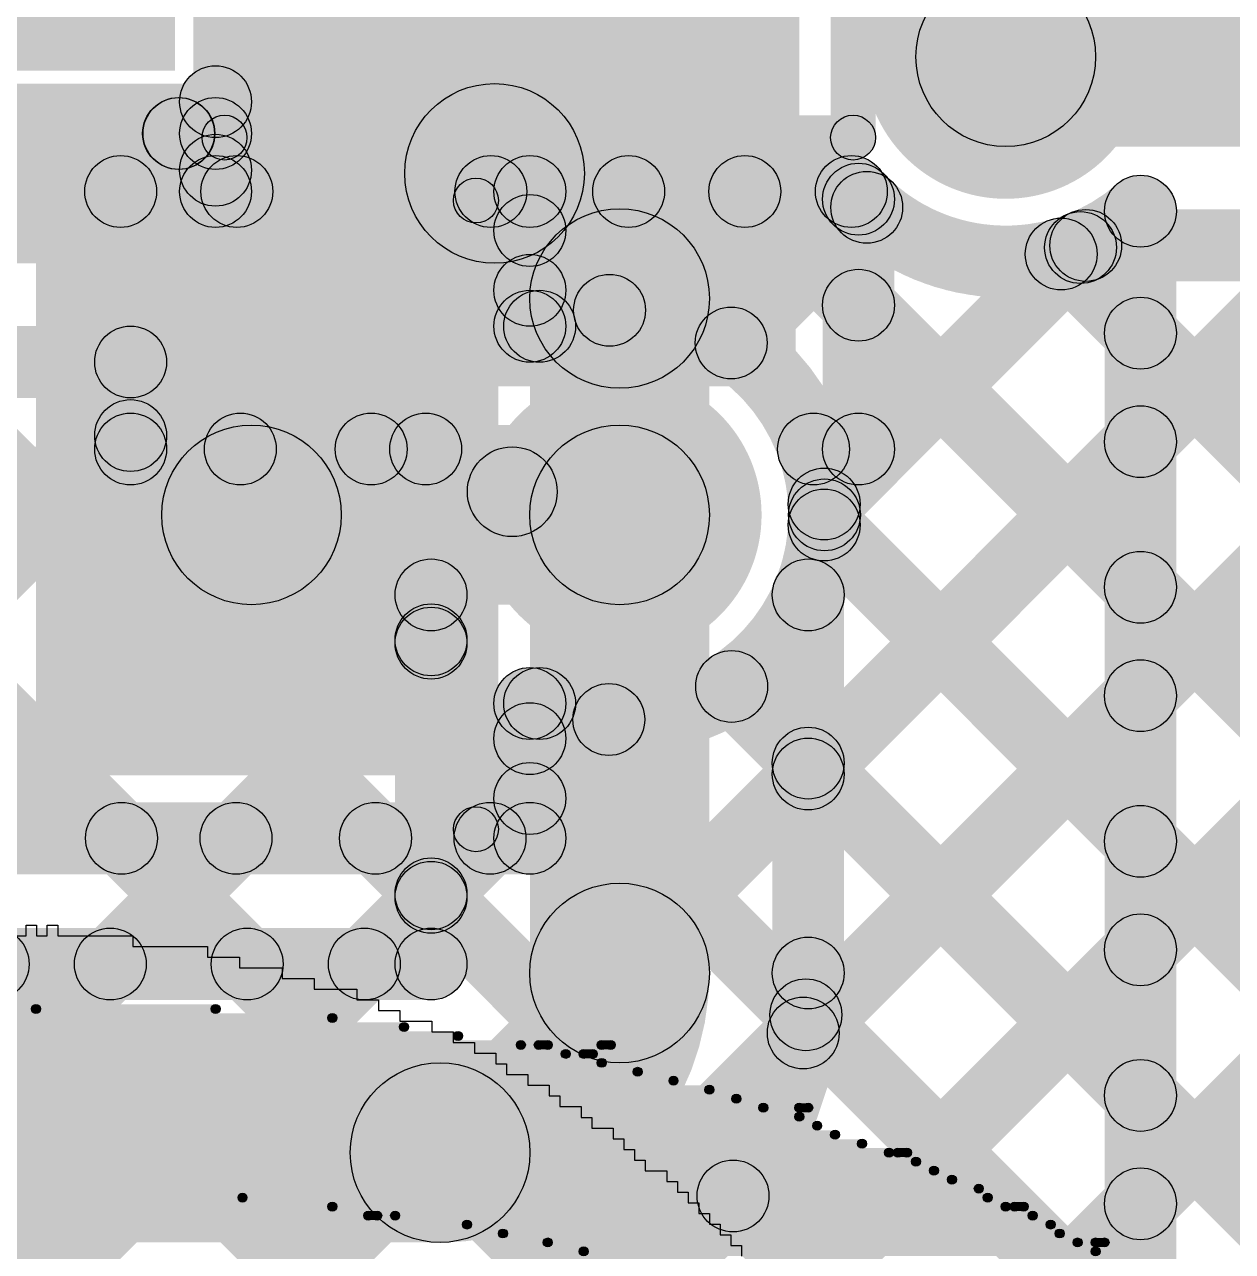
# Model space of a CAD drawing. Header units: millimetres. Extents: x 3.07 to 5.81, y 1.29 to 3.84.
# Drawn here: x 4.7487 to 4.8832, y 1.813 to 1.9496 of the extents above; entities that cross this region are included whole.
import ezdxf

# ---------------------------------------------------------------- set-up
doc = ezdxf.new("R2010")
doc.units = ezdxf.units.MM
doc.header["$MEASUREMENT"] = 0
for name, color, linetype in [('BottomLayer', 5, 'Continuous'), ('BottomOverlay', 54, 'Continuous'), ('BottomPaste', 16, 'Continuous'), ('BottomSolder', 6, 'Continuous'), ('TopLayer', 1, 'Continuous'), ('TopOverlay', 2, 'Continuous'), ('TopPaste', 8, 'Continuous'), ('TopSolder', 216, 'Continuous'), ('ViaHoleLayer', 16, 'Continuous')]:
    doc.layers.add(name, color=color, linetype=linetype)

# ---------------------------------------------------------------- blocks, each defined once
blk = doc.blocks.new('1655_13')
at = {"layer": 'TopLayer'}
blk.add_hatch(color=1, dxfattribs=at).paths.add_polyline_path([(0.06693, -0.08268), (0.06693, -0.04331), (0.12598, -0.04331), (0.12598, -0.08268)])
at = {"layer": 'TopOverlay'}
blk.add_hatch(color=2, dxfattribs=at).paths.add_polyline_path([(-0.09843, -0.10343), (-0.09843, -0.09343), (0.09843, -0.09343), (0.09843, -0.10343)])
h = blk.add_hatch(color=2, dxfattribs=at)
edge = h.paths.add_edge_path()
edge.add_arc((0.09843, -0.09843), 0.005, 0, 360)
at = {"layer": 'TopPaste'}
blk.add_hatch(color=8, dxfattribs=at).paths.add_polyline_path([(0.06693, -0.08268), (0.06693, -0.04331), (0.12598, -0.04331), (0.12598, -0.08268)])
at = {"layer": 'TopSolder'}
blk.add_hatch(color=216, dxfattribs=at).paths.add_polyline_path([(0.06293, -0.08668), (0.06293, -0.03931), (0.12998, -0.03931), (0.12998, -0.08668)])
at = {"layer": 'TopOverlay'}
blk.add_circle((0.09843, -0.09843), 0.005, dxfattribs=at)
blk = doc.blocks.new('RES0805_B_31')
at = {"layer": 'BottomLayer'}
blk.add_hatch(color=5, dxfattribs=at).paths.add_polyline_path([(-0.06, 0.025), (-0.02, 0.025), (-0.02, -0.025), (-0.06, -0.025)])
at = {"layer": 'BottomOverlay'}
h = blk.add_hatch(color=54, dxfattribs=at)
edge = h.paths.add_edge_path()
edge.add_arc((-0.065, 0.035), 0.0025, 0, 360)
h = blk.add_hatch(color=54, dxfattribs=at)
edge = h.paths.add_edge_path()
edge.add_arc((-0.065, 0.035), 0.0025, 0, 360)
for points in [[(0.065, 0.0375), (0.065, 0.0325), (-0.065, 0.0325), (-0.065, 0.0375)], [(-0.0675, 0.035), (-0.0625, 0.035), (-0.0625, -0.035), (-0.0675, -0.035)], [(0.065, -0.0325), (0.065, -0.0375), (-0.065, -0.0375), (-0.065, -0.0325)]]:
    blk.add_hatch(color=54, dxfattribs=at).paths.add_polyline_path(points)
h = blk.add_hatch(color=54, dxfattribs=at)
edge = h.paths.add_edge_path()
edge.add_arc((-0.065, -0.035), 0.0025, 0, 360)
h = blk.add_hatch(color=54, dxfattribs=at)
edge = h.paths.add_edge_path()
edge.add_arc((-0.065, -0.035), 0.0025, 0, 360)
at = {"layer": 'BottomPaste'}
blk.add_hatch(color=16, dxfattribs=at).paths.add_polyline_path([(-0.06, 0.025), (-0.02, 0.025), (-0.02, -0.025), (-0.06, -0.025)])
at = {"layer": 'BottomSolder'}
blk.add_hatch(color=6, dxfattribs=at).paths.add_polyline_path([(-0.064, 0.029), (-0.016, 0.029), (-0.016, -0.029), (-0.064, -0.029)])
at = {"layer": 'BottomOverlay'}
for centre in [(-0.065, 0.035), (-0.065, 0.035), (-0.065, -0.035), (-0.065, -0.035)]:
    blk.add_circle(centre, 0.0025, dxfattribs=at)
blk = doc.blocks.new('RES0805_B_32')
at = {"layer": 'BottomLayer'}
for points in [[(-0.06, 0.025), (-0.02, 0.025), (-0.02, -0.025), (-0.06, -0.025)], [(0.02, 0.025), (0.06, 0.025), (0.06, -0.025), (0.02, -0.025)]]:
    blk.add_hatch(color=5, dxfattribs=at).paths.add_polyline_path(points)
at = {"layer": 'BottomOverlay'}
h = blk.add_hatch(color=54, dxfattribs=at)
edge = h.paths.add_edge_path()
edge.add_arc((-0.065, 0.035), 0.0025, 0, 360)
h = blk.add_hatch(color=54, dxfattribs=at)
edge = h.paths.add_edge_path()
edge.add_arc((-0.065, 0.035), 0.0025, 0, 360)
for points in [[(0.065, 0.0375), (0.065, 0.0325), (-0.065, 0.0325), (-0.065, 0.0375)], [(-0.0625, -0.035), (-0.0675, -0.035), (-0.0675, 0.035), (-0.0625, 0.035)], [(0.0675, -0.035), (0.0625, -0.035), (0.0625, 0.035), (0.0675, 0.035)], [(0.065, -0.0325), (0.065, -0.0375), (-0.065, -0.0375), (-0.065, -0.0325)]]:
    blk.add_hatch(color=54, dxfattribs=at).paths.add_polyline_path(points)
h = blk.add_hatch(color=54, dxfattribs=at)
edge = h.paths.add_edge_path()
edge.add_arc((0.065, 0.035), 0.0025, 0, 360)
h = blk.add_hatch(color=54, dxfattribs=at)
edge = h.paths.add_edge_path()
edge.add_arc((0.065, 0.035), 0.0025, 0, 360)
h = blk.add_hatch(color=54, dxfattribs=at)
edge = h.paths.add_edge_path()
edge.add_arc((-0.065, -0.035), 0.0025, 0, 360)
h = blk.add_hatch(color=54, dxfattribs=at)
edge = h.paths.add_edge_path()
edge.add_arc((-0.065, -0.035), 0.0025, 0, 360)
h = blk.add_hatch(color=54, dxfattribs=at)
edge = h.paths.add_edge_path()
edge.add_arc((0.065, -0.035), 0.0025, 0, 360)
h = blk.add_hatch(color=54, dxfattribs=at)
edge = h.paths.add_edge_path()
edge.add_arc((0.065, -0.035), 0.0025, 0, 360)
at = {"layer": 'BottomPaste'}
for points in [[(-0.06, 0.025), (-0.02, 0.025), (-0.02, -0.025), (-0.06, -0.025)], [(0.02, 0.025), (0.06, 0.025), (0.06, -0.025), (0.02, -0.025)]]:
    blk.add_hatch(color=16, dxfattribs=at).paths.add_polyline_path(points)
at = {"layer": 'BottomSolder'}
for points in [[(-0.064, 0.029), (-0.016, 0.029), (-0.016, -0.029), (-0.064, -0.029)], [(0.016, 0.029), (0.064, 0.029), (0.064, -0.029), (0.016, -0.029)]]:
    blk.add_hatch(color=6, dxfattribs=at).paths.add_polyline_path(points)
at = {"layer": 'BottomOverlay'}
for centre in [(-0.065, 0.035), (-0.065, 0.035), (0.065, 0.035), (0.065, 0.035), (-0.065, -0.035), (-0.065, -0.035), (0.065, -0.035), (0.065, -0.035)]:
    blk.add_circle(centre, 0.0025, dxfattribs=at)
blk = doc.blocks.new('SOT_23_B_56')
at = {"layer": 'BottomLayer'}
blk.add_hatch(color=5, dxfattribs=at).paths.add_polyline_path([(0.02126, 0.05748), (0.05354, 0.05748), (0.05354, 0.02126), (0.02126, 0.02126)])
at = {"layer": 'BottomPaste'}
blk.add_hatch(color=16, dxfattribs=at).paths.add_polyline_path([(0.02126, 0.05748), (0.05354, 0.05748), (0.05354, 0.02126), (0.02126, 0.02126)])
at = {"layer": 'BottomSolder'}
blk.add_hatch(color=6, dxfattribs=at).paths.add_polyline_path([(0.01726, 0.06148), (0.05754, 0.06148), (0.05754, 0.01726), (0.01726, 0.01726)])

msp = doc.modelspace()

# ---------------------------------------------------------------- hatches: boundary and pattern name
at = {"layer": 'BottomLayer'}
h = msp.add_hatch(color=5, dxfattribs=at)
edge = h.paths.add_edge_path()
edge.add_arc((4.858, 1.946), 0.01181, 0, 360)
h = msp.add_hatch(color=5, dxfattribs=at)
edge = h.paths.add_edge_path()
edge.add_arc((4.858, 1.946), 0.01, 0, 360)
h = msp.add_hatch(color=5, dxfattribs=at)
edge = h.paths.add_edge_path()
edge.add_arc((4.77, 1.941), 0.004, 0, 360)
for points in [[(4.715, 1.93346), (4.715, 1.94146), (4.77, 1.94146), (4.77, 1.93346)], [(4.774, 1.93746), (4.766, 1.93746), (4.766, 1.941), (4.774, 1.941)], [(4.76226, 1.92817), (4.7566, 1.93383), (4.76306, 1.94029), (4.76871, 1.93463)], [(4.76309, 1.93463), (4.76875, 1.94029), (4.77283, 1.9362), (4.76717, 1.93055)], [(4.774, 1.931), (4.766, 1.931), (4.766, 1.93746), (4.774, 1.93746)], [(4.76717, 1.93055), (4.77283, 1.9362), (4.7752, 1.93383), (4.76955, 1.92817)], [(4.743, 1.927), (4.743, 1.935), (4.77, 1.935), (4.77, 1.927)], [(4.77, 1.927), (4.77, 1.935), (4.805, 1.935), (4.805, 1.927)], [(4.77, 1.927), (4.77, 1.935), (4.805, 1.935), (4.805, 1.927)], [(4.805, 1.927), (4.805, 1.935), (4.84081, 1.935), (4.84081, 1.927)], [(4.79783, 1.92817), (4.80349, 1.93383), (4.80783, 1.92949), (4.80217, 1.92383)], [(4.80783, 1.91717), (4.80217, 1.92283), (4.81317, 1.93383), (4.81883, 1.92817)], [(4.82611, 1.92817), (4.83177, 1.93383), (4.87583, 1.88977), (4.87017, 1.88411)], [(4.83025, 1.91131), (4.82459, 1.91696), (4.8397, 1.93207), (4.84535, 1.92641)], [(4.809, 1.916), (4.801, 1.916), (4.801, 1.931), (4.809, 1.931)], [(4.80217, 1.92383), (4.80783, 1.92949), (4.8167, 1.92061), (4.81105, 1.91495)], [(4.877, 1.467), (4.869, 1.467), (4.869, 1.92881), (4.877, 1.92881)], [(4.84061, 1.89338), (4.83495, 1.89904), (4.8635, 1.92759), (4.86916, 1.92194)], [(4.86136, 1.92121), (4.86701, 1.92687), (4.87583, 1.91806), (4.87017, 1.9124)], [(4.50983, 1.53432), (4.50417, 1.53998), (4.87017, 1.90598), (4.87583, 1.90032)], [(4.774, 1.885), (4.774, 1.905), (4.815, 1.905), (4.815, 1.885)], [(4.83495, 1.89105), (4.84061, 1.8967), (4.87583, 1.86149), (4.87017, 1.85583)], [(4.82464, 1.87307), (4.8303, 1.87873), (4.87583, 1.8332), (4.87017, 1.82755)], [(4.50983, 1.50604), (4.50417, 1.51169), (4.87017, 1.87769), (4.87583, 1.87204)], [(4.80783, 1.86061), (4.80217, 1.86626), (4.81096, 1.87505), (4.81662, 1.86939)], [(4.809, 1.859), (4.801, 1.859), (4.801, 1.874), (4.809, 1.874)], [(4.80217, 1.86726), (4.80783, 1.87292), (4.87583, 1.80492), (4.87017, 1.79926)], [(4.72217, 1.86241), (4.72783, 1.86807), (4.87583, 1.72007), (4.87017, 1.71441)], [(4.80339, 1.85617), (4.79774, 1.86183), (4.80217, 1.86626), (4.80783, 1.86061)], [(4.50983, 1.56261), (4.50417, 1.56826), (4.79774, 1.86183), (4.80339, 1.85617)], [(4.50983, 1.59089), (4.50417, 1.59655), (4.76945, 1.86183), (4.77511, 1.85617)], [(4.70012, 1.85617), (4.70578, 1.86183), (4.87583, 1.69178), (4.87017, 1.68612)], [(4.743, 1.855), (4.743, 1.863), (4.805, 1.863), (4.805, 1.855)], [(4.75669, 1.85617), (4.76235, 1.86183), (4.87583, 1.74835), (4.87017, 1.74269)], [(4.78498, 1.85617), (4.79063, 1.86183), (4.87583, 1.77663), (4.87017, 1.77098)], [(4.50535, 1.47328), (4.49969, 1.47893), (4.87017, 1.84941), (4.87583, 1.84375)], [(4.52453, 1.46417), (4.51887, 1.46983), (4.87017, 1.82113), (4.87583, 1.81547)]]:
    msp.add_hatch(color=5, dxfattribs=at).paths.add_polyline_path(points)
h = msp.add_hatch(color=5, dxfattribs=at)
edge = h.paths.add_edge_path()
edge.add_arc((4.76588, 1.93746), 0.004, 0, 360)
h = msp.add_hatch(color=5, dxfattribs=at)
edge = h.paths.add_edge_path()
edge.add_arc((4.76592, 1.93746), 0.004, 0, 360)
h = msp.add_hatch(color=5, dxfattribs=at)
edge = h.paths.add_edge_path()
edge.add_arc((4.77, 1.93746), 0.004, 0, 360)
h = msp.add_hatch(color=5, dxfattribs=at)
edge = h.paths.add_edge_path()
edge.add_arc((4.77, 1.93746), 0.004, 0, 360)
h = msp.add_hatch(color=5, dxfattribs=at)
edge = h.paths.add_edge_path()
edge.add_arc((4.77, 1.93746), 0.004, 0, 360)
h = msp.add_hatch(color=5, dxfattribs=at)
edge = h.paths.add_edge_path()
edge.add_arc((4.77, 1.93337), 0.004, 0, 360)
h = msp.add_hatch(color=5, dxfattribs=at)
edge = h.paths.add_edge_path()
edge.add_arc((4.77, 1.93337), 0.004, 0, 360)
h = msp.add_hatch(color=5, dxfattribs=at)
edge = h.paths.add_edge_path()
edge.add_arc((4.75943, 1.931), 0.004, 0, 360)
h = msp.add_hatch(color=5, dxfattribs=at)
edge = h.paths.add_edge_path()
edge.add_arc((4.77, 1.931), 0.004, 0, 360)
h = msp.add_hatch(color=5, dxfattribs=at)
edge = h.paths.add_edge_path()
edge.add_arc((4.77, 1.931), 0.004, 0, 360)
h = msp.add_hatch(color=5, dxfattribs=at)
edge = h.paths.add_edge_path()
edge.add_arc((4.77, 1.931), 0.004, 0, 360)
h = msp.add_hatch(color=5, dxfattribs=at)
edge = h.paths.add_edge_path()
edge.add_arc((4.77, 1.931), 0.004, 0, 360)
h = msp.add_hatch(color=5, dxfattribs=at)
edge = h.paths.add_edge_path()
edge.add_arc((4.77237, 1.931), 0.004, 0, 360)
h = msp.add_hatch(color=5, dxfattribs=at)
edge = h.paths.add_edge_path()
edge.add_arc((4.80066, 1.931), 0.004, 0, 360)
h = msp.add_hatch(color=5, dxfattribs=at)
edge = h.paths.add_edge_path()
edge.add_arc((4.805, 1.931), 0.004, 0, 360)
h = msp.add_hatch(color=5, dxfattribs=at)
edge = h.paths.add_edge_path()
edge.add_arc((4.805, 1.931), 0.004, 0, 360)
h = msp.add_hatch(color=5, dxfattribs=at)
edge = h.paths.add_edge_path()
edge.add_arc((4.805, 1.931), 0.004, 0, 360)
h = msp.add_hatch(color=5, dxfattribs=at)
edge = h.paths.add_edge_path()
edge.add_arc((4.805, 1.931), 0.004, 0, 360)
h = msp.add_hatch(color=5, dxfattribs=at)
edge = h.paths.add_edge_path()
edge.add_arc((4.816, 1.931), 0.004, 0, 360)
h = msp.add_hatch(color=5, dxfattribs=at)
edge = h.paths.add_edge_path()
edge.add_arc((4.82894, 1.931), 0.004, 0, 360)
h = msp.add_hatch(color=5, dxfattribs=at)
edge = h.paths.add_edge_path()
edge.add_arc((4.84081, 1.931), 0.004, 0, 360)
h = msp.add_hatch(color=5, dxfattribs=at)
edge = h.paths.add_edge_path()
edge.add_arc((4.84081, 1.931), 0.004, 0, 360)
h = msp.add_hatch(color=5, dxfattribs=at)
edge = h.paths.add_edge_path()
edge.add_arc((4.84252, 1.92924), 0.004, 0, 360)
h = msp.add_hatch(color=5, dxfattribs=at)
edge = h.paths.add_edge_path()
edge.add_arc((4.873, 1.92881), 0.004, 0, 360)
h = msp.add_hatch(color=5, dxfattribs=at)
edge = h.paths.add_edge_path()
edge.add_arc((4.873, 1.92881), 0.004, 0, 360)
h = msp.add_hatch(color=5, dxfattribs=at)
edge = h.paths.add_edge_path()
edge.add_arc((4.805, 1.92666), 0.004, 0, 360)
h = msp.add_hatch(color=5, dxfattribs=at)
edge = h.paths.add_edge_path()
edge.add_arc((4.805, 1.92666), 0.004, 0, 360)
h = msp.add_hatch(color=5, dxfattribs=at)
edge = h.paths.add_edge_path()
edge.add_arc((4.86633, 1.92476), 0.004, 0, 360)
h = msp.add_hatch(color=5, dxfattribs=at)
edge = h.paths.add_edge_path()
edge.add_arc((4.86418, 1.92404), 0.004, 0, 360)
h = msp.add_hatch(color=5, dxfattribs=at)
edge = h.paths.add_edge_path()
edge.add_arc((4.805, 1.92), 0.004, 0, 360)
h = msp.add_hatch(color=5, dxfattribs=at)
edge = h.paths.add_edge_path()
edge.add_arc((4.81388, 1.91778), 0.004, 0, 360)
h = msp.add_hatch(color=5, dxfattribs=at)
edge = h.paths.add_edge_path()
edge.add_arc((4.805, 1.916), 0.004, 0, 360)
h = msp.add_hatch(color=5, dxfattribs=at)
edge = h.paths.add_edge_path()
edge.add_arc((4.80609, 1.916), 0.004, 0, 360)
h = msp.add_hatch(color=5, dxfattribs=at)
edge = h.paths.add_edge_path()
edge.add_arc((4.873, 1.91523), 0.004, 0, 360)
h = msp.add_hatch(color=5, dxfattribs=at)
edge = h.paths.add_edge_path()
edge.add_arc((4.82742, 1.91414), 0.004, 0, 360)
h = msp.add_hatch(color=5, dxfattribs=at)
edge = h.paths.add_edge_path()
edge.add_arc((4.815, 1.895), 0.01181, 0, 360)
h = msp.add_hatch(color=5, dxfattribs=at)
edge = h.paths.add_edge_path()
edge.add_arc((4.873, 1.90315), 0.004, 0, 360)
h = msp.add_hatch(color=5, dxfattribs=at)
edge = h.paths.add_edge_path()
edge.add_arc((4.774, 1.895), 0.01, 0, 360)
h = msp.add_hatch(color=5, dxfattribs=at)
edge = h.paths.add_edge_path()
edge.add_arc((4.815, 1.895), 0.01, 0, 360)
h = msp.add_hatch(color=5, dxfattribs=at)
edge = h.paths.add_edge_path()
edge.add_arc((4.83778, 1.89621), 0.004, 0, 360)
h = msp.add_hatch(color=5, dxfattribs=at)
edge = h.paths.add_edge_path()
edge.add_arc((4.83781, 1.895), 0.004, 0, 360)
h = msp.add_hatch(color=5, dxfattribs=at)
edge = h.paths.add_edge_path()
edge.add_arc((4.83781, 1.895), 0.004, 0, 360)
h = msp.add_hatch(color=5, dxfattribs=at)
edge = h.paths.add_edge_path()
edge.add_arc((4.83778, 1.89388), 0.004, 0, 360)
h = msp.add_hatch(color=5, dxfattribs=at)
edge = h.paths.add_edge_path()
edge.add_arc((4.873, 1.88694), 0.004, 0, 360)
h = msp.add_hatch(color=5, dxfattribs=at)
edge = h.paths.add_edge_path()
edge.add_arc((4.82747, 1.8759), 0.004, 0, 360)
h = msp.add_hatch(color=5, dxfattribs=at)
edge = h.paths.add_edge_path()
edge.add_arc((4.873, 1.87487), 0.004, 0, 360)
h = msp.add_hatch(color=5, dxfattribs=at)
edge = h.paths.add_edge_path()
edge.add_arc((4.805, 1.874), 0.004, 0, 360)
h = msp.add_hatch(color=5, dxfattribs=at)
edge = h.paths.add_edge_path()
edge.add_arc((4.80609, 1.874), 0.004, 0, 360)
h = msp.add_hatch(color=5, dxfattribs=at)
edge = h.paths.add_edge_path()
edge.add_arc((4.81379, 1.87222), 0.004, 0, 360)
h = msp.add_hatch(color=5, dxfattribs=at)
edge = h.paths.add_edge_path()
edge.add_arc((4.805, 1.87009), 0.004, 0, 360)
h = msp.add_hatch(color=5, dxfattribs=at)
edge = h.paths.add_edge_path()
edge.add_arc((4.805, 1.86343), 0.004, 0, 360)
h = msp.add_hatch(color=5, dxfattribs=at)
edge = h.paths.add_edge_path()
edge.add_arc((4.805, 1.86343), 0.004, 0, 360)
h = msp.add_hatch(color=5, dxfattribs=at)
edge = h.paths.add_edge_path()
edge.add_arc((4.75952, 1.859), 0.004, 0, 360)
h = msp.add_hatch(color=5, dxfattribs=at)
edge = h.paths.add_edge_path()
edge.add_arc((4.77228, 1.859), 0.004, 0, 360)
h = msp.add_hatch(color=5, dxfattribs=at)
edge = h.paths.add_edge_path()
edge.add_arc((4.78781, 1.859), 0.004, 0, 360)
h = msp.add_hatch(color=5, dxfattribs=at)
edge = h.paths.add_edge_path()
edge.add_arc((4.80057, 1.859), 0.004, 0, 360)
h = msp.add_hatch(color=5, dxfattribs=at)
edge = h.paths.add_edge_path()
edge.add_arc((4.80057, 1.859), 0.004, 0, 360)
h = msp.add_hatch(color=5, dxfattribs=at)
edge = h.paths.add_edge_path()
edge.add_arc((4.805, 1.859), 0.004, 0, 360)
h = msp.add_hatch(color=5, dxfattribs=at)
edge = h.paths.add_edge_path()
edge.add_arc((4.805, 1.859), 0.004, 0, 360)
h = msp.add_hatch(color=5, dxfattribs=at)
edge = h.paths.add_edge_path()
edge.add_arc((4.873, 1.85866), 0.004, 0, 360)
h = msp.add_hatch(color=5, dxfattribs=at)
edge = h.paths.add_edge_path()
edge.add_arc((4.873, 1.84658), 0.004, 0, 360)
h = msp.add_hatch(color=5, dxfattribs=at)
edge = h.paths.add_edge_path()
edge.add_arc((4.873, 1.83037), 0.004, 0, 360)
h = msp.add_hatch(color=5, dxfattribs=at)
edge = h.paths.add_edge_path()
edge.add_arc((4.873, 1.8183), 0.004, 0, 360)
at = {"layer": 'BottomOverlay'}
h = msp.add_hatch(color=54, dxfattribs=at)
edge = h.paths.add_edge_path()
edge.add_arc((4.75, 1.84), 0.0005, 0, 360)
for points in [[(4.75, 1.8395), (4.75, 1.8405), (4.77, 1.8405), (4.77, 1.8395)], [(4.729, 1.8375), (4.729, 1.8385), (4.791, 1.8385), (4.791, 1.8375)], [(4.737, 1.8385), (4.737, 1.8395), (4.783, 1.8395), (4.783, 1.8385)], [(4.723, 1.8365), (4.723, 1.8375), (4.797, 1.8375), (4.797, 1.8365)], [(4.716, 1.8355), (4.716, 1.8365), (4.804, 1.8365), (4.804, 1.8355)], [(4.806, 1.8355), (4.806, 1.8365), (4.807, 1.8365), (4.807, 1.8355)], [(4.813, 1.8355), (4.813, 1.8365), (4.814, 1.8365), (4.814, 1.8355)], [(4.708, 1.8335), (4.708, 1.8345), (4.813, 1.8345), (4.813, 1.8335)], [(4.712, 1.8345), (4.712, 1.8355), (4.809, 1.8355), (4.809, 1.8345)], [(4.811, 1.8345), (4.811, 1.8355), (4.812, 1.8355), (4.812, 1.8345)], [(4.704, 1.8325), (4.704, 1.8335), (4.817, 1.8335), (4.817, 1.8325)], [(4.699, 1.8315), (4.699, 1.8325), (4.821, 1.8325), (4.821, 1.8315)], [(4.693, 1.8295), (4.693, 1.8305), (4.828, 1.8305), (4.828, 1.8295)], [(4.696, 1.8305), (4.696, 1.8315), (4.825, 1.8315), (4.825, 1.8305)], [(4.689, 1.8285), (4.689, 1.8295), (4.831, 1.8295), (4.831, 1.8285)], [(4.835, 1.8285), (4.835, 1.8295), (4.836, 1.8295), (4.836, 1.8285)], [(4.687, 1.8275), (4.687, 1.8285), (4.835, 1.8285), (4.835, 1.8275)], [(4.681, 1.8255), (4.681, 1.8265), (4.839, 1.8265), (4.839, 1.8255)], [(4.684, 1.8265), (4.684, 1.8275), (4.837, 1.8275), (4.837, 1.8265)], [(4.679, 1.8245), (4.679, 1.8255), (4.842, 1.8255), (4.842, 1.8245)], [(4.673, 1.8225), (4.673, 1.8235), (4.848, 1.8235), (4.848, 1.8225)], [(4.676, 1.8235), (4.676, 1.8245), (4.845, 1.8245), (4.845, 1.8235)], [(4.846, 1.8235), (4.846, 1.8245), (4.847, 1.8245), (4.847, 1.8235)], [(4.671, 1.8215), (4.671, 1.8225), (4.85, 1.8225), (4.85, 1.8215)], [(4.669, 1.8205), (4.669, 1.8215), (4.852, 1.8215), (4.852, 1.8205)], [(4.666, 1.8195), (4.666, 1.8205), (4.855, 1.8205), (4.855, 1.8195)], [(4.773, 1.8185), (4.773, 1.8195), (4.856, 1.8195), (4.856, 1.8185)], [(4.783, 1.8175), (4.783, 1.8185), (4.858, 1.8185), (4.858, 1.8175)], [(4.859, 1.8175), (4.859, 1.8185), (4.86, 1.8185), (4.86, 1.8175)], [(4.787, 1.8165), (4.787, 1.8175), (4.788, 1.8175), (4.788, 1.8165)], [(4.79, 1.8165), (4.79, 1.8175), (4.861, 1.8175), (4.861, 1.8165)], [(4.798, 1.8155), (4.798, 1.8165), (4.863, 1.8165), (4.863, 1.8155)], [(4.802, 1.8145), (4.802, 1.8155), (4.864, 1.8155), (4.864, 1.8145)], [(4.807, 1.8135), (4.807, 1.8145), (4.866, 1.8145), (4.866, 1.8135)], [(4.868, 1.8135), (4.868, 1.8145), (4.869, 1.8145), (4.869, 1.8135)], [(4.811, 1.8125), (4.811, 1.8135), (4.868, 1.8135), (4.868, 1.8125)]]:
    msp.add_hatch(color=54, dxfattribs=at).paths.add_polyline_path(points)
h = msp.add_hatch(color=54, dxfattribs=at)
edge = h.paths.add_edge_path()
edge.add_arc((4.77, 1.84), 0.0005, 0, 360)
h = msp.add_hatch(color=54, dxfattribs=at)
edge = h.paths.add_edge_path()
edge.add_arc((4.783, 1.839), 0.0005, 0, 360)
h = msp.add_hatch(color=54, dxfattribs=at)
edge = h.paths.add_edge_path()
edge.add_arc((4.791, 1.838), 0.0005, 0, 360)
h = msp.add_hatch(color=54, dxfattribs=at)
edge = h.paths.add_edge_path()
edge.add_arc((4.797, 1.837), 0.0005, 0, 360)
h = msp.add_hatch(color=54, dxfattribs=at)
edge = h.paths.add_edge_path()
edge.add_arc((4.804, 1.836), 0.0005, 0, 360)
h = msp.add_hatch(color=54, dxfattribs=at)
edge = h.paths.add_edge_path()
edge.add_arc((4.806, 1.836), 0.0005, 0, 360)
h = msp.add_hatch(color=54, dxfattribs=at)
edge = h.paths.add_edge_path()
edge.add_arc((4.807, 1.836), 0.0005, 0, 360)
h = msp.add_hatch(color=54, dxfattribs=at)
edge = h.paths.add_edge_path()
edge.add_arc((4.813, 1.836), 0.0005, 0, 360)
h = msp.add_hatch(color=54, dxfattribs=at)
edge = h.paths.add_edge_path()
edge.add_arc((4.814, 1.836), 0.0005, 0, 360)
h = msp.add_hatch(color=54, dxfattribs=at)
edge = h.paths.add_edge_path()
edge.add_arc((4.809, 1.835), 0.0005, 0, 360)
h = msp.add_hatch(color=54, dxfattribs=at)
edge = h.paths.add_edge_path()
edge.add_arc((4.811, 1.835), 0.0005, 0, 360)
h = msp.add_hatch(color=54, dxfattribs=at)
edge = h.paths.add_edge_path()
edge.add_arc((4.812, 1.835), 0.0005, 0, 360)
h = msp.add_hatch(color=54, dxfattribs=at)
edge = h.paths.add_edge_path()
edge.add_arc((4.813, 1.834), 0.0005, 0, 360)
h = msp.add_hatch(color=54, dxfattribs=at)
edge = h.paths.add_edge_path()
edge.add_arc((4.817, 1.833), 0.0005, 0, 360)
h = msp.add_hatch(color=54, dxfattribs=at)
edge = h.paths.add_edge_path()
edge.add_arc((4.821, 1.832), 0.0005, 0, 360)
h = msp.add_hatch(color=54, dxfattribs=at)
edge = h.paths.add_edge_path()
edge.add_arc((4.825, 1.831), 0.0005, 0, 360)
h = msp.add_hatch(color=54, dxfattribs=at)
edge = h.paths.add_edge_path()
edge.add_arc((4.828, 1.83), 0.0005, 0, 360)
h = msp.add_hatch(color=54, dxfattribs=at)
edge = h.paths.add_edge_path()
edge.add_arc((4.831, 1.829), 0.0005, 0, 360)
h = msp.add_hatch(color=54, dxfattribs=at)
edge = h.paths.add_edge_path()
edge.add_arc((4.835, 1.829), 0.0005, 0, 360)
h = msp.add_hatch(color=54, dxfattribs=at)
edge = h.paths.add_edge_path()
edge.add_arc((4.836, 1.829), 0.0005, 0, 360)
h = msp.add_hatch(color=54, dxfattribs=at)
edge = h.paths.add_edge_path()
edge.add_arc((4.835, 1.828), 0.0005, 0, 360)
h = msp.add_hatch(color=54, dxfattribs=at)
edge = h.paths.add_edge_path()
edge.add_arc((4.837, 1.827), 0.0005, 0, 360)
h = msp.add_hatch(color=54, dxfattribs=at)
edge = h.paths.add_edge_path()
edge.add_arc((4.839, 1.826), 0.0005, 0, 360)
h = msp.add_hatch(color=54, dxfattribs=at)
edge = h.paths.add_edge_path()
edge.add_arc((4.842, 1.825), 0.0005, 0, 360)
h = msp.add_hatch(color=54, dxfattribs=at)
edge = h.paths.add_edge_path()
edge.add_arc((4.845, 1.824), 0.0005, 0, 360)
h = msp.add_hatch(color=54, dxfattribs=at)
edge = h.paths.add_edge_path()
edge.add_arc((4.846, 1.824), 0.0005, 0, 360)
h = msp.add_hatch(color=54, dxfattribs=at)
edge = h.paths.add_edge_path()
edge.add_arc((4.847, 1.824), 0.0005, 0, 360)
h = msp.add_hatch(color=54, dxfattribs=at)
edge = h.paths.add_edge_path()
edge.add_arc((4.848, 1.823), 0.0005, 0, 360)
h = msp.add_hatch(color=54, dxfattribs=at)
edge = h.paths.add_edge_path()
edge.add_arc((4.85, 1.822), 0.0005, 0, 360)
h = msp.add_hatch(color=54, dxfattribs=at)
edge = h.paths.add_edge_path()
edge.add_arc((4.852, 1.821), 0.0005, 0, 360)
h = msp.add_hatch(color=54, dxfattribs=at)
edge = h.paths.add_edge_path()
edge.add_arc((4.773, 1.819), 0.0005, 0, 360)
h = msp.add_hatch(color=54, dxfattribs=at)
edge = h.paths.add_edge_path()
edge.add_arc((4.855, 1.82), 0.0005, 0, 360)
h = msp.add_hatch(color=54, dxfattribs=at)
edge = h.paths.add_edge_path()
edge.add_arc((4.856, 1.819), 0.0005, 0, 360)
h = msp.add_hatch(color=54, dxfattribs=at)
edge = h.paths.add_edge_path()
edge.add_arc((4.783, 1.818), 0.0005, 0, 360)
h = msp.add_hatch(color=54, dxfattribs=at)
edge = h.paths.add_edge_path()
edge.add_arc((4.858, 1.818), 0.0005, 0, 360)
h = msp.add_hatch(color=54, dxfattribs=at)
edge = h.paths.add_edge_path()
edge.add_arc((4.859, 1.818), 0.0005, 0, 360)
h = msp.add_hatch(color=54, dxfattribs=at)
edge = h.paths.add_edge_path()
edge.add_arc((4.86, 1.818), 0.0005, 0, 360)
h = msp.add_hatch(color=54, dxfattribs=at)
edge = h.paths.add_edge_path()
edge.add_arc((4.787, 1.817), 0.0005, 0, 360)
h = msp.add_hatch(color=54, dxfattribs=at)
edge = h.paths.add_edge_path()
edge.add_arc((4.788, 1.817), 0.0005, 0, 360)
h = msp.add_hatch(color=54, dxfattribs=at)
edge = h.paths.add_edge_path()
edge.add_arc((4.79, 1.817), 0.0005, 0, 360)
h = msp.add_hatch(color=54, dxfattribs=at)
edge = h.paths.add_edge_path()
edge.add_arc((4.861, 1.817), 0.0005, 0, 360)
h = msp.add_hatch(color=54, dxfattribs=at)
edge = h.paths.add_edge_path()
edge.add_arc((4.798, 1.816), 0.0005, 0, 360)
h = msp.add_hatch(color=54, dxfattribs=at)
edge = h.paths.add_edge_path()
edge.add_arc((4.802, 1.815), 0.0005, 0, 360)
h = msp.add_hatch(color=54, dxfattribs=at)
edge = h.paths.add_edge_path()
edge.add_arc((4.863, 1.816), 0.0005, 0, 360)
h = msp.add_hatch(color=54, dxfattribs=at)
edge = h.paths.add_edge_path()
edge.add_arc((4.864, 1.815), 0.0005, 0, 360)
h = msp.add_hatch(color=54, dxfattribs=at)
edge = h.paths.add_edge_path()
edge.add_arc((4.807, 1.814), 0.0005, 0, 360)
h = msp.add_hatch(color=54, dxfattribs=at)
edge = h.paths.add_edge_path()
edge.add_arc((4.866, 1.814), 0.0005, 0, 360)
h = msp.add_hatch(color=54, dxfattribs=at)
edge = h.paths.add_edge_path()
edge.add_arc((4.868, 1.814), 0.0005, 0, 360)
h = msp.add_hatch(color=54, dxfattribs=at)
edge = h.paths.add_edge_path()
edge.add_arc((4.869, 1.814), 0.0005, 0, 360)
h = msp.add_hatch(color=54, dxfattribs=at)
edge = h.paths.add_edge_path()
edge.add_arc((4.811, 1.813), 0.0005, 0, 360)
h = msp.add_hatch(color=54, dxfattribs=at)
edge = h.paths.add_edge_path()
edge.add_arc((4.868, 1.813), 0.0005, 0, 360)
at = {"layer": 'BottomSolder'}
h = msp.add_hatch(color=6, dxfattribs=at)
edge = h.paths.add_edge_path()
edge.add_arc((4.858, 1.946), 0.01581, 0, 360)
h = msp.add_hatch(color=6, dxfattribs=at)
edge = h.paths.add_edge_path()
edge.add_arc((4.815, 1.895), 0.01581, 0, 360)
at = {"layer": 'TopLayer'}
for points in [[(4.41917, 2.19369), (4.42483, 2.19935), (4.77635, 1.84783), (4.77069, 1.84217)], [(4.858, 1.936), (4.858, 1.956), (5.122, 1.956), (5.122, 1.936)], [(4.73046, 1.92302), (4.73046, 1.94302), (4.80107, 1.94302), (4.80107, 1.92302)], [(4.8456, 1.90233), (4.8376, 1.90233), (4.8376, 1.93015), (4.8456, 1.93015)], [(4.86691, 1.921), (4.86691, 1.929), (5.122, 1.929), (5.122, 1.921)], [(4.40225, 1.37017), (4.39659, 1.37583), (4.94859, 1.92783), (4.95425, 1.92217)], [(4.43053, 1.37017), (4.42487, 1.37583), (4.97687, 1.92783), (4.98253, 1.92217)], [(4.83828, 1.83449), (4.83262, 1.84015), (4.92031, 1.92783), (4.92596, 1.92217)], [(4.83883, 1.86332), (4.83317, 1.86898), (4.89202, 1.92783), (4.89768, 1.92217)], [(4.84061, 1.89338), (4.83495, 1.89904), (4.8635, 1.92759), (4.86916, 1.92194)], [(4.86136, 1.92121), (4.86701, 1.92687), (5.12906, 1.66483), (5.1234, 1.65917)], [(4.83877, 1.91552), (4.84443, 1.92117), (5.10077, 1.66483), (5.09511, 1.65917)], [(4.825, 1.895), (4.805, 1.895), (4.805, 1.91909), (4.825, 1.91909)], [(4.73046, 1.90802), (4.73046, 1.91602), (4.76054, 1.91602), (4.76054, 1.90802)], [(4.73196, 1.90919), (4.73762, 1.91484), (4.79683, 1.85563), (4.79117, 1.84998)], [(4.76454, 1.90233), (4.75654, 1.90233), (4.75654, 1.91202), (4.76454, 1.91202)], [(4.70454, 1.84217), (4.69888, 1.84783), (4.75771, 1.90666), (4.76337, 1.901)], [(4.76054, 1.89833), (4.76054, 1.90633), (4.7934, 1.90633), (4.7934, 1.89833)], [(4.8366, 1.89833), (4.8366, 1.90633), (4.8416, 1.90633), (4.8416, 1.89833)], [(4.73283, 1.84217), (4.72717, 1.84783), (4.7845, 1.90516), (4.79016, 1.8995)], [(4.76993, 1.8995), (4.77559, 1.90516), (4.79683, 1.88392), (4.79117, 1.87826)], [(4.83495, 1.89105), (4.84061, 1.8967), (5.07783, 1.65949), (5.07217, 1.65383)], [(4.825, 1.844), (4.805, 1.844), (4.805, 1.895), (4.825, 1.895)], [(4.798, 1.845), (4.79, 1.845), (4.79, 1.88609), (4.798, 1.88609)], [(4.84, 1.844), (4.832, 1.844), (4.832, 1.88609), (4.84, 1.88609)], [(4.76111, 1.84217), (4.75545, 1.84783), (4.79117, 1.88355), (4.79683, 1.87789)], [(4.83317, 1.86455), (4.83883, 1.8702), (5.07783, 1.6312), (5.07217, 1.62555)], [(4.78939, 1.84217), (4.78374, 1.84783), (4.79117, 1.85526), (4.79683, 1.84961)], [(4.253, 1.841), (4.253, 1.849), (4.794, 1.849), (4.794, 1.841)], [(4.83291, 1.83653), (4.83856, 1.84218), (5.07783, 1.60292), (5.07217, 1.59726)], [(4.253, 1.814), (4.253, 1.834), (4.795, 1.834), (4.795, 1.814)], [(4.8248, 1.81635), (4.83046, 1.822), (5.07783, 1.57463), (5.07217, 1.56898)]]:
    msp.add_hatch(color=1, dxfattribs=at).paths.add_polyline_path(points)
h = msp.add_hatch(color=1, dxfattribs=at)
edge = h.paths.add_edge_path()
edge.add_arc((4.858, 1.946), 0.01181, 0, 360)
h = msp.add_hatch(color=1, dxfattribs=at)
edge = h.paths.add_edge_path()
edge.add_arc((4.858, 1.946), 0.01, 0, 360)
h = msp.add_hatch(color=1, dxfattribs=at)
edge = h.paths.add_edge_path()
edge.add_arc((4.80107, 1.93302), 0.01, 0, 360)
h = msp.add_hatch(color=1, dxfattribs=at)
edge = h.paths.add_edge_path()
edge.add_arc((4.80107, 1.93302), 0.01, 0, 360)
h = msp.add_hatch(color=1, dxfattribs=at)
edge = h.paths.add_edge_path()
edge.add_arc((4.8416, 1.93015), 0.004, 0, 360)
h = msp.add_hatch(color=1, dxfattribs=at)
edge = h.paths.add_edge_path()
edge.add_arc((4.8416, 1.93015), 0.004, 0, 360)
h = msp.add_hatch(color=1, dxfattribs=at)
edge = h.paths.add_edge_path()
edge.add_arc((4.815, 1.91909), 0.01, 0, 360)
h = msp.add_hatch(color=1, dxfattribs=at)
edge = h.paths.add_edge_path()
edge.add_arc((4.815, 1.91909), 0.01, 0, 360)
h = msp.add_hatch(color=1, dxfattribs=at)
edge = h.paths.add_edge_path()
edge.add_arc((4.86633, 1.92476), 0.004, 0, 360)
h = msp.add_hatch(color=1, dxfattribs=at)
edge = h.paths.add_edge_path()
edge.add_arc((4.86691, 1.925), 0.004, 0, 360)
h = msp.add_hatch(color=1, dxfattribs=at)
edge = h.paths.add_edge_path()
edge.add_arc((4.86691, 1.925), 0.004, 0, 360)
h = msp.add_hatch(color=1, dxfattribs=at)
edge = h.paths.add_edge_path()
edge.add_arc((4.86418, 1.92404), 0.004, 0, 360)
h = msp.add_hatch(color=1, dxfattribs=at)
edge = h.paths.add_edge_path()
edge.add_arc((4.8416, 1.91834), 0.004, 0, 360)
h = msp.add_hatch(color=1, dxfattribs=at)
edge = h.paths.add_edge_path()
edge.add_arc((4.76054, 1.91202), 0.004, 0, 360)
h = msp.add_hatch(color=1, dxfattribs=at)
edge = h.paths.add_edge_path()
edge.add_arc((4.76054, 1.91202), 0.004, 0, 360)
h = msp.add_hatch(color=1, dxfattribs=at)
edge = h.paths.add_edge_path()
edge.add_arc((4.76054, 1.90383), 0.004, 0, 360)
h = msp.add_hatch(color=1, dxfattribs=at)
edge = h.paths.add_edge_path()
edge.add_arc((4.815, 1.895), 0.01181, 0, 360)
h = msp.add_hatch(color=1, dxfattribs=at)
edge = h.paths.add_edge_path()
edge.add_arc((4.76054, 1.90233), 0.004, 0, 360)
h = msp.add_hatch(color=1, dxfattribs=at)
edge = h.paths.add_edge_path()
edge.add_arc((4.76054, 1.90233), 0.004, 0, 360)
h = msp.add_hatch(color=1, dxfattribs=at)
edge = h.paths.add_edge_path()
edge.add_arc((4.77276, 1.90233), 0.004, 0, 360)
h = msp.add_hatch(color=1, dxfattribs=at)
edge = h.paths.add_edge_path()
edge.add_arc((4.78733, 1.90233), 0.004, 0, 360)
h = msp.add_hatch(color=1, dxfattribs=at)
edge = h.paths.add_edge_path()
edge.add_arc((4.7934, 1.90233), 0.004, 0, 360)
h = msp.add_hatch(color=1, dxfattribs=at)
edge = h.paths.add_edge_path()
edge.add_arc((4.7934, 1.90233), 0.004, 0, 360)
h = msp.add_hatch(color=1, dxfattribs=at)
edge = h.paths.add_edge_path()
edge.add_arc((4.8366, 1.90233), 0.004, 0, 360)
h = msp.add_hatch(color=1, dxfattribs=at)
edge = h.paths.add_edge_path()
edge.add_arc((4.8366, 1.90233), 0.004, 0, 360)
h = msp.add_hatch(color=1, dxfattribs=at)
edge = h.paths.add_edge_path()
edge.add_arc((4.8416, 1.90233), 0.004, 0, 360)
h = msp.add_hatch(color=1, dxfattribs=at)
edge = h.paths.add_edge_path()
edge.add_arc((4.8416, 1.90233), 0.004, 0, 360)
h = msp.add_hatch(color=1, dxfattribs=at)
edge = h.paths.add_edge_path()
edge.add_arc((4.815, 1.895), 0.01, 0, 360)
h = msp.add_hatch(color=1, dxfattribs=at)
edge = h.paths.add_edge_path()
edge.add_arc((4.815, 1.895), 0.01, 0, 360)
h = msp.add_hatch(color=1, dxfattribs=at)
edge = h.paths.add_edge_path()
edge.add_arc((4.83778, 1.89621), 0.004, 0, 360)
h = msp.add_hatch(color=1, dxfattribs=at)
edge = h.paths.add_edge_path()
edge.add_arc((4.83781, 1.895), 0.004, 0, 360)
h = msp.add_hatch(color=1, dxfattribs=at)
edge = h.paths.add_edge_path()
edge.add_arc((4.83781, 1.895), 0.004, 0, 360)
h = msp.add_hatch(color=1, dxfattribs=at)
edge = h.paths.add_edge_path()
edge.add_arc((4.83778, 1.89388), 0.004, 0, 360)
h = msp.add_hatch(color=1, dxfattribs=at)
edge = h.paths.add_edge_path()
edge.add_arc((4.794, 1.88609), 0.004, 0, 360)
h = msp.add_hatch(color=1, dxfattribs=at)
edge = h.paths.add_edge_path()
edge.add_arc((4.794, 1.88609), 0.004, 0, 360)
h = msp.add_hatch(color=1, dxfattribs=at)
edge = h.paths.add_edge_path()
edge.add_arc((4.836, 1.88609), 0.004, 0, 360)
h = msp.add_hatch(color=1, dxfattribs=at)
edge = h.paths.add_edge_path()
edge.add_arc((4.836, 1.88609), 0.004, 0, 360)
h = msp.add_hatch(color=1, dxfattribs=at)
edge = h.paths.add_edge_path()
edge.add_arc((4.794, 1.88109), 0.004, 0, 360)
h = msp.add_hatch(color=1, dxfattribs=at)
edge = h.paths.add_edge_path()
edge.add_arc((4.794, 1.88072), 0.004, 0, 360)
h = msp.add_hatch(color=1, dxfattribs=at)
edge = h.paths.add_edge_path()
edge.add_arc((4.836, 1.86737), 0.004, 0, 360)
h = msp.add_hatch(color=1, dxfattribs=at)
edge = h.paths.add_edge_path()
edge.add_arc((4.836, 1.86615), 0.004, 0, 360)
h = msp.add_hatch(color=1, dxfattribs=at)
edge = h.paths.add_edge_path()
edge.add_arc((4.794, 1.85281), 0.004, 0, 360)
h = msp.add_hatch(color=1, dxfattribs=at)
edge = h.paths.add_edge_path()
edge.add_arc((4.794, 1.85243), 0.004, 0, 360)
h = msp.add_hatch(color=1, dxfattribs=at)
edge = h.paths.add_edge_path()
edge.add_arc((4.815, 1.844), 0.01, 0, 360)
h = msp.add_hatch(color=1, dxfattribs=at)
edge = h.paths.add_edge_path()
edge.add_arc((4.815, 1.844), 0.01, 0, 360)
h = msp.add_hatch(color=1, dxfattribs=at)
edge = h.paths.add_edge_path()
edge.add_arc((4.74524, 1.845), 0.004, 0, 360)
h = msp.add_hatch(color=1, dxfattribs=at)
edge = h.paths.add_edge_path()
edge.add_arc((4.75828, 1.845), 0.004, 0, 360)
h = msp.add_hatch(color=1, dxfattribs=at)
edge = h.paths.add_edge_path()
edge.add_arc((4.77352, 1.845), 0.004, 0, 360)
h = msp.add_hatch(color=1, dxfattribs=at)
edge = h.paths.add_edge_path()
edge.add_arc((4.78657, 1.845), 0.004, 0, 360)
h = msp.add_hatch(color=1, dxfattribs=at)
edge = h.paths.add_edge_path()
edge.add_arc((4.794, 1.845), 0.004, 0, 360)
h = msp.add_hatch(color=1, dxfattribs=at)
edge = h.paths.add_edge_path()
edge.add_arc((4.794, 1.845), 0.004, 0, 360)
h = msp.add_hatch(color=1, dxfattribs=at)
edge = h.paths.add_edge_path()
edge.add_arc((4.836, 1.844), 0.004, 0, 360)
h = msp.add_hatch(color=1, dxfattribs=at)
edge = h.paths.add_edge_path()
edge.add_arc((4.836, 1.844), 0.004, 0, 360)
h = msp.add_hatch(color=1, dxfattribs=at)
edge = h.paths.add_edge_path()
edge.add_arc((4.83574, 1.83935), 0.004, 0, 360)
h = msp.add_hatch(color=1, dxfattribs=at)
edge = h.paths.add_edge_path()
edge.add_arc((4.83545, 1.83732), 0.004, 0, 360)
h = msp.add_hatch(color=1, dxfattribs=at)
edge = h.paths.add_edge_path()
edge.add_arc((4.795, 1.824), 0.01, 0, 360)
h = msp.add_hatch(color=1, dxfattribs=at)
edge = h.paths.add_edge_path()
edge.add_arc((4.795, 1.824), 0.01, 0, 360)
h = msp.add_hatch(color=1, dxfattribs=at)
edge = h.paths.add_edge_path()
edge.add_arc((4.82763, 1.81918), 0.004, 0, 360)
at = {"layer": 'TopSolder'}
h = msp.add_hatch(color=216, dxfattribs=at)
edge = h.paths.add_edge_path()
edge.add_arc((4.858, 1.946), 0.01581, 0, 360)
h = msp.add_hatch(color=216, dxfattribs=at)
edge = h.paths.add_edge_path()
edge.add_arc((4.815, 1.895), 0.01581, 0, 360)
at = {"layer": 'ViaHoleLayer'}
h = msp.add_hatch(color=16, dxfattribs=at)
edge = h.paths.add_edge_path()
edge.add_arc((4.858, 1.946), 0.00787, 0, 360)
h = msp.add_hatch(color=16, dxfattribs=at)
edge = h.paths.add_edge_path()
edge.add_arc((4.815, 1.895), 0.00787, 0, 360)

# ---------------------------------------------------------------- linework, layer by layer
at = {"layer": 'BottomLayer'}
for points, const_width in [([(4.842, 1.962, -0.414214), (4.858, 1.946)], 0.02), ([(4.873, 1.92881, -0.414214), (4.84081, 1.931)], 0.008), ([(4.80609, 1.916, -0.537234), (4.83781, 1.895)], 0.008), ([(4.83781, 1.895, -0.537234), (4.80609, 1.874)], 0.008)]:
    msp.add_lwpolyline(points, format="xyb", dxfattribs=dict(at, const_width=const_width))
for centre, radius in [((4.858, 1.946), 0.01), ((4.77, 1.941), 0.004), ((4.76588, 1.93746), 0.004), ((4.76592, 1.93746), 0.004), ((4.77, 1.93746), 0.004), ((4.77, 1.93746), 0.004), ((4.77, 1.93746), 0.004), ((4.77, 1.93337), 0.004), ((4.77, 1.93337), 0.004), ((4.75943, 1.931), 0.004), ((4.77, 1.931), 0.004), ((4.77, 1.931), 0.004), ((4.77, 1.931), 0.004), ((4.77, 1.931), 0.004), ((4.77237, 1.931), 0.004), ((4.80066, 1.931), 0.004), ((4.805, 1.931), 0.004), ((4.805, 1.931), 0.004), ((4.805, 1.931), 0.004), ((4.805, 1.931), 0.004), ((4.816, 1.931), 0.004), ((4.82894, 1.931), 0.004), ((4.84081, 1.931), 0.004), ((4.84081, 1.931), 0.004), ((4.84252, 1.92924), 0.004), ((4.873, 1.92881), 0.004), ((4.873, 1.92881), 0.004), ((4.805, 1.92666), 0.004), ((4.805, 1.92666), 0.004), ((4.86633, 1.92476), 0.004), ((4.86418, 1.92404), 0.004), ((4.805, 1.92), 0.004), ((4.81388, 1.91778), 0.004), ((4.805, 1.916), 0.004), ((4.80609, 1.916), 0.004), ((4.873, 1.91523), 0.004), ((4.82742, 1.91414), 0.004), ((4.873, 1.90315), 0.004), ((4.774, 1.895), 0.01), ((4.815, 1.895), 0.01), ((4.83778, 1.89621), 0.004), ((4.83781, 1.895), 0.004), ((4.83781, 1.895), 0.004), ((4.83778, 1.89388), 0.004), ((4.873, 1.88694), 0.004), ((4.82747, 1.8759), 0.004), ((4.873, 1.87487), 0.004), ((4.805, 1.874), 0.004), ((4.80609, 1.874), 0.004), ((4.81379, 1.87222), 0.004), ((4.805, 1.87009), 0.004), ((4.805, 1.86343), 0.004), ((4.805, 1.86343), 0.004), ((4.75952, 1.859), 0.004), ((4.77228, 1.859), 0.004), ((4.78781, 1.859), 0.004), ((4.80057, 1.859), 0.004), ((4.80057, 1.859), 0.004), ((4.805, 1.859), 0.004), ((4.805, 1.859), 0.004), ((4.873, 1.85866), 0.004), ((4.873, 1.84658), 0.004), ((4.873, 1.83037), 0.004), ((4.873, 1.8183), 0.004)]:
    msp.add_circle(centre, radius, dxfattribs=at)
at = {"layer": 'BottomOverlay'}
for centre in [(4.75, 1.84), (4.77, 1.84), (4.783, 1.839), (4.791, 1.838), (4.797, 1.837), (4.804, 1.836), (4.806, 1.836), (4.807, 1.836), (4.813, 1.836), (4.814, 1.836), (4.809, 1.835), (4.811, 1.835), (4.812, 1.835), (4.813, 1.834), (4.817, 1.833), (4.821, 1.832), (4.825, 1.831), (4.828, 1.83), (4.831, 1.829), (4.835, 1.829), (4.836, 1.829), (4.835, 1.828), (4.837, 1.827), (4.839, 1.826), (4.842, 1.825), (4.845, 1.824), (4.846, 1.824), (4.847, 1.824), (4.848, 1.823), (4.85, 1.822), (4.852, 1.821), (4.773, 1.819), (4.855, 1.82), (4.856, 1.819), (4.783, 1.818), (4.858, 1.818), (4.859, 1.818), (4.86, 1.818), (4.787, 1.817), (4.788, 1.817), (4.79, 1.817), (4.861, 1.817), (4.798, 1.816), (4.802, 1.815), (4.863, 1.816), (4.864, 1.815), (4.807, 1.814), (4.866, 1.814), (4.868, 1.814), (4.869, 1.814), (4.811, 1.813), (4.868, 1.813)]:
    msp.add_circle(centre, 0.0005, dxfattribs=at)
at = {"layer": 'TopLayer'}
for points, const_width in [([(4.80107, 1.93302, -0.414214), (4.815, 1.91909)], 0.02), ([(4.86691, 1.925, -0.31031), (4.8416, 1.93015)], 0.008), ([(4.794, 1.88609, -0.184125), (4.7934, 1.90233)], 0.008), ([(4.8366, 1.90233, -0.081978), (4.83781, 1.895)], 0.008), ([(4.83781, 1.895, -0.100628), (4.836, 1.88609)], 0.008), ([(4.815, 1.844, -0.414214), (4.795, 1.824)], 0.02), ([(4.836, 1.844, -0.414214), (4.795, 1.803)], 0.008)]:
    msp.add_lwpolyline(points, format="xyb", dxfattribs=dict(at, const_width=const_width))
for centre, radius in [((4.858, 1.946), 0.01), ((4.80107, 1.93302), 0.01), ((4.80107, 1.93302), 0.01), ((4.8416, 1.93015), 0.004), ((4.8416, 1.93015), 0.004), ((4.815, 1.91909), 0.01), ((4.815, 1.91909), 0.01), ((4.86633, 1.92476), 0.004), ((4.86691, 1.925), 0.004), ((4.86691, 1.925), 0.004), ((4.86418, 1.92404), 0.004), ((4.8416, 1.91834), 0.004), ((4.76054, 1.91202), 0.004), ((4.76054, 1.91202), 0.004), ((4.76054, 1.90383), 0.004), ((4.76054, 1.90233), 0.004), ((4.76054, 1.90233), 0.004), ((4.77276, 1.90233), 0.004), ((4.78733, 1.90233), 0.004), ((4.7934, 1.90233), 0.004), ((4.7934, 1.90233), 0.004), ((4.8366, 1.90233), 0.004), ((4.8366, 1.90233), 0.004), ((4.8416, 1.90233), 0.004), ((4.8416, 1.90233), 0.004), ((4.815, 1.895), 0.01), ((4.815, 1.895), 0.01), ((4.83778, 1.89621), 0.004), ((4.83781, 1.895), 0.004), ((4.83781, 1.895), 0.004), ((4.83778, 1.89388), 0.004), ((4.794, 1.88609), 0.004), ((4.794, 1.88609), 0.004), ((4.836, 1.88609), 0.004), ((4.836, 1.88609), 0.004), ((4.794, 1.88109), 0.004), ((4.794, 1.88072), 0.004), ((4.836, 1.86737), 0.004), ((4.836, 1.86615), 0.004), ((4.794, 1.85281), 0.004), ((4.794, 1.85243), 0.004), ((4.815, 1.844), 0.01), ((4.815, 1.844), 0.01), ((4.74524, 1.845), 0.004), ((4.75828, 1.845), 0.004), ((4.77352, 1.845), 0.004), ((4.78657, 1.845), 0.004), ((4.794, 1.845), 0.004), ((4.794, 1.845), 0.004), ((4.836, 1.844), 0.004), ((4.836, 1.844), 0.004), ((4.83574, 1.83935), 0.004), ((4.83545, 1.83732), 0.004), ((4.795, 1.824), 0.01), ((4.795, 1.824), 0.01), ((4.82763, 1.81918), 0.004)]:
    msp.add_circle(centre, radius, dxfattribs=at)
at = {"layer": 'TopOverlay'}
for p, q in [((4.7477, 1.84815), (4.74889, 1.84815)), ((4.74889, 1.84815), (4.74889, 1.84934)), ((4.74889, 1.84934), (4.75007, 1.84934)), ((4.75007, 1.84934), (4.75007, 1.84815)), ((4.75007, 1.84815), (4.75126, 1.84815)), ((4.75126, 1.84815), (4.75126, 1.84934)), ((4.75126, 1.84934), (4.75245, 1.84934)), ((4.75245, 1.84934), (4.75245, 1.84815)), ((4.75245, 1.84815), (4.76078, 1.84815)), ((4.76078, 1.84815), (4.76078, 1.84696)), ((4.76078, 1.84696), (4.7691, 1.84696)), ((4.7691, 1.84696), (4.7691, 1.84577)), ((4.7691, 1.84577), (4.77267, 1.84577)), ((4.77267, 1.84577), (4.77267, 1.84458)), ((4.77267, 1.84458), (4.77743, 1.84458)), ((4.77743, 1.84458), (4.77743, 1.84339)), ((4.77743, 1.84339), (4.781, 1.84339)), ((4.781, 1.84339), (4.781, 1.8422)), ((4.781, 1.8422), (4.78575, 1.8422)), ((4.78575, 1.8422), (4.78575, 1.84101)), ((4.78575, 1.84101), (4.78813, 1.84101)), ((4.78813, 1.84101), (4.78813, 1.83982)), ((4.78813, 1.83982), (4.79051, 1.83982)), ((4.79051, 1.83982), (4.79051, 1.83864)), ((4.79051, 1.83864), (4.79408, 1.83864)), ((4.79408, 1.83864), (4.79408, 1.83745)), ((4.79408, 1.83745), (4.79646, 1.83745)), ((4.79646, 1.83745), (4.79646, 1.83626)), ((4.79646, 1.83626), (4.79883, 1.83626)), ((4.79883, 1.83626), (4.79883, 1.83507)), ((4.79883, 1.83507), (4.80121, 1.83507)), ((4.80121, 1.83507), (4.80121, 1.83388)), ((4.80121, 1.83388), (4.8024, 1.83388)), ((4.8024, 1.83388), (4.8024, 1.83269)), ((4.8024, 1.83269), (4.80478, 1.83269)), ((4.80478, 1.83269), (4.80478, 1.8315)), ((4.80478, 1.8315), (4.80716, 1.8315)), ((4.80716, 1.8315), (4.80716, 1.83031)), ((4.80716, 1.83031), (4.80835, 1.83031)), ((4.80835, 1.83031), (4.80835, 1.82912)), ((4.80835, 1.82912), (4.81073, 1.82912)), ((4.81073, 1.82912), (4.81073, 1.82793)), ((4.81073, 1.82793), (4.81192, 1.82793)), ((4.81192, 1.82793), (4.81192, 1.82674)), ((4.81192, 1.82674), (4.81429, 1.82674)), ((4.81429, 1.82674), (4.81429, 1.82555)), ((4.81429, 1.82555), (4.81548, 1.82555)), ((4.81548, 1.82555), (4.81548, 1.82436)), ((4.81548, 1.82436), (4.81667, 1.82436)), ((4.81667, 1.82436), (4.81667, 1.82317)), ((4.81667, 1.82317), (4.81786, 1.82317)), ((4.81786, 1.82317), (4.81786, 1.82199)), ((4.81786, 1.82199), (4.82024, 1.82199)), ((4.82024, 1.82199), (4.82024, 1.8208)), ((4.82024, 1.8208), (4.82143, 1.8208)), ((4.82143, 1.8208), (4.82143, 1.81961)), ((4.82143, 1.81961), (4.82262, 1.81961)), ((4.82262, 1.81961), (4.82262, 1.81842)), ((4.82262, 1.81842), (4.82381, 1.81842)), ((4.82381, 1.81842), (4.82381, 1.81723)), ((4.82381, 1.81723), (4.825, 1.81723)), ((4.825, 1.81723), (4.825, 1.81604)), ((4.825, 1.81604), (4.82619, 1.81604)), ((4.82619, 1.81604), (4.82619, 1.81485)), ((4.82619, 1.81485), (4.82738, 1.81485)), ((4.82738, 1.81485), (4.82738, 1.81366)), ((4.82738, 1.81366), (4.82857, 1.81366)), ((4.82857, 1.81366), (4.82857, 1.81247))]:
    msp.add_line(p, q, dxfattribs=at)

# ---------------------------------------------------------------- block references
msp.add_blockref('1655_13', (4.70461, 1.99601))
for name, p, rotation in [('SOT_23_B_56', (4.704, 2.002), 270), ('RES0805_B_32', (4.806, 2.002), 270), ('RES0805_B_31', (4.734, 1.895), 180)]:
    msp.add_blockref(name, p, dxfattribs=dict(rotation=rotation))

doc.saveas('drawing.dxf')
